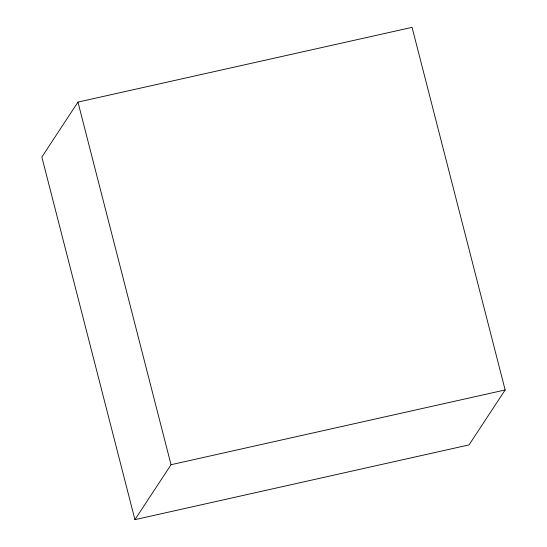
<?xml version="1.0" encoding="UTF-8"?>
<svg xmlns="http://www.w3.org/2000/svg" width="547" height="547" viewBox="0 0 547 547"><rect width="100%" height="100%" fill="white"/><g stroke="black" fill="none" stroke-linecap="round" stroke-linejoin="round"><path stroke-width="0.82" d="M77.954 102.104L41.852 157.044L134.931 519.65L469.046 444.896L505.148 389.956L412.069 27.35L77.954 102.104L171.033 464.711L134.931 519.65M171.033 464.711L505.148 389.956"/></g></svg>
